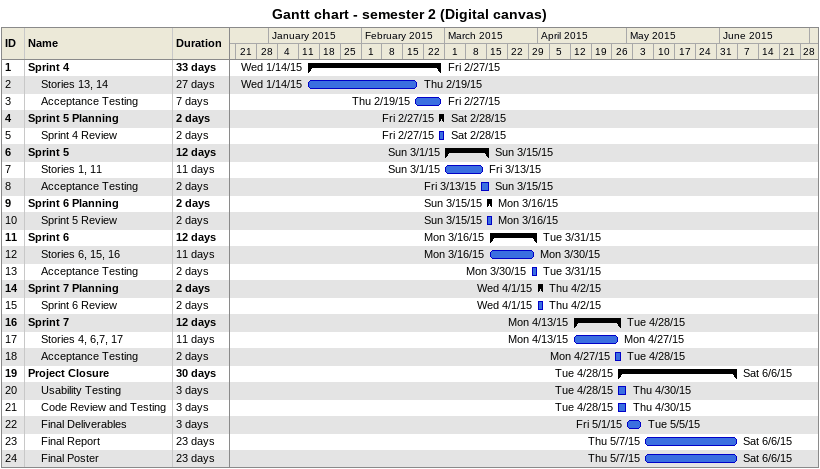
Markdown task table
Gantt chart - semester 2 (Digital canvas)

| ID | Level | Task | Duration | Start | Finish |
|---|---|---|---|---|---|
| 1 | 1 | **Sprint 4** | 33d | 2015-01-14 | 2015-02-27 |
| 2 | 2 | Stories 13, 14 | 27d | 2015-01-14 | 2015-02-19 |
| 3 | 2 | Acceptance Testing | 7d | 2015-02-19 | 2015-02-27 |
| 4 | 1 | **Sprint 5 Planning** | 2d | 2015-02-27 | 2015-02-28 |
| 5 | 2 | Sprint 4 Review | 2d | 2015-02-27 | 2015-02-28 |
| 6 | 1 | **Sprint 5** | 12d | 2015-03-01 | 2015-03-15 |
| 7 | 2 | Stories 1, 11 | 11d | 2015-03-01 | 2015-03-13 |
| 8 | 2 | Acceptance Testing | 2d | 2015-03-13 | 2015-03-15 |
| 9 | 1 | **Sprint 6 Planning** | 2d | 2015-03-15 | 2015-03-16 |
| 10 | 2 | Sprint 5 Review | 2d | 2015-03-15 | 2015-03-16 |
| 11 | 1 | **Sprint 6** | 12d | 2015-03-16 | 2015-03-31 |
| 12 | 2 | Stories 6, 15, 16 | 11d | 2015-03-16 | 2015-03-30 |
| 13 | 2 | Acceptance Testing | 2d | 2015-03-30 | 2015-03-31 |
| 14 | 1 | **Sprint 7 Planning** | 2d | 2015-04-01 | 2015-04-02 |
| 15 | 2 | Sprint 6 Review | 2d | 2015-04-01 | 2015-04-02 |
| 16 | 1 | **Sprint 7** | 12d | 2015-04-13 | 2015-04-28 |
| 17 | 2 | Stories 4, 6,7, 17 | 11d | 2015-04-13 | 2015-04-27 |
| 18 | 2 | Acceptance Testing | 2d | 2015-04-27 | 2015-04-28 |
| 19 | 1 | **Project Closure** | 30d | 2015-04-28 | 2015-06-06 |
| 20 | 2 | Usability Testing | 3d | 2015-04-28 | 2015-04-30 |
| 21 | 2 | Code Review and Testing | 3d | 2015-04-28 | 2015-04-30 |
| 22 | 2 | Final Deliverables | 3d | 2015-05-01 | 2015-05-05 |
| 23 | 2 | Final Report | 23d | 2015-05-07 | 2015-06-06 |
| 24 | 2 | Final Poster | 23d | 2015-05-07 | 2015-06-06 |
